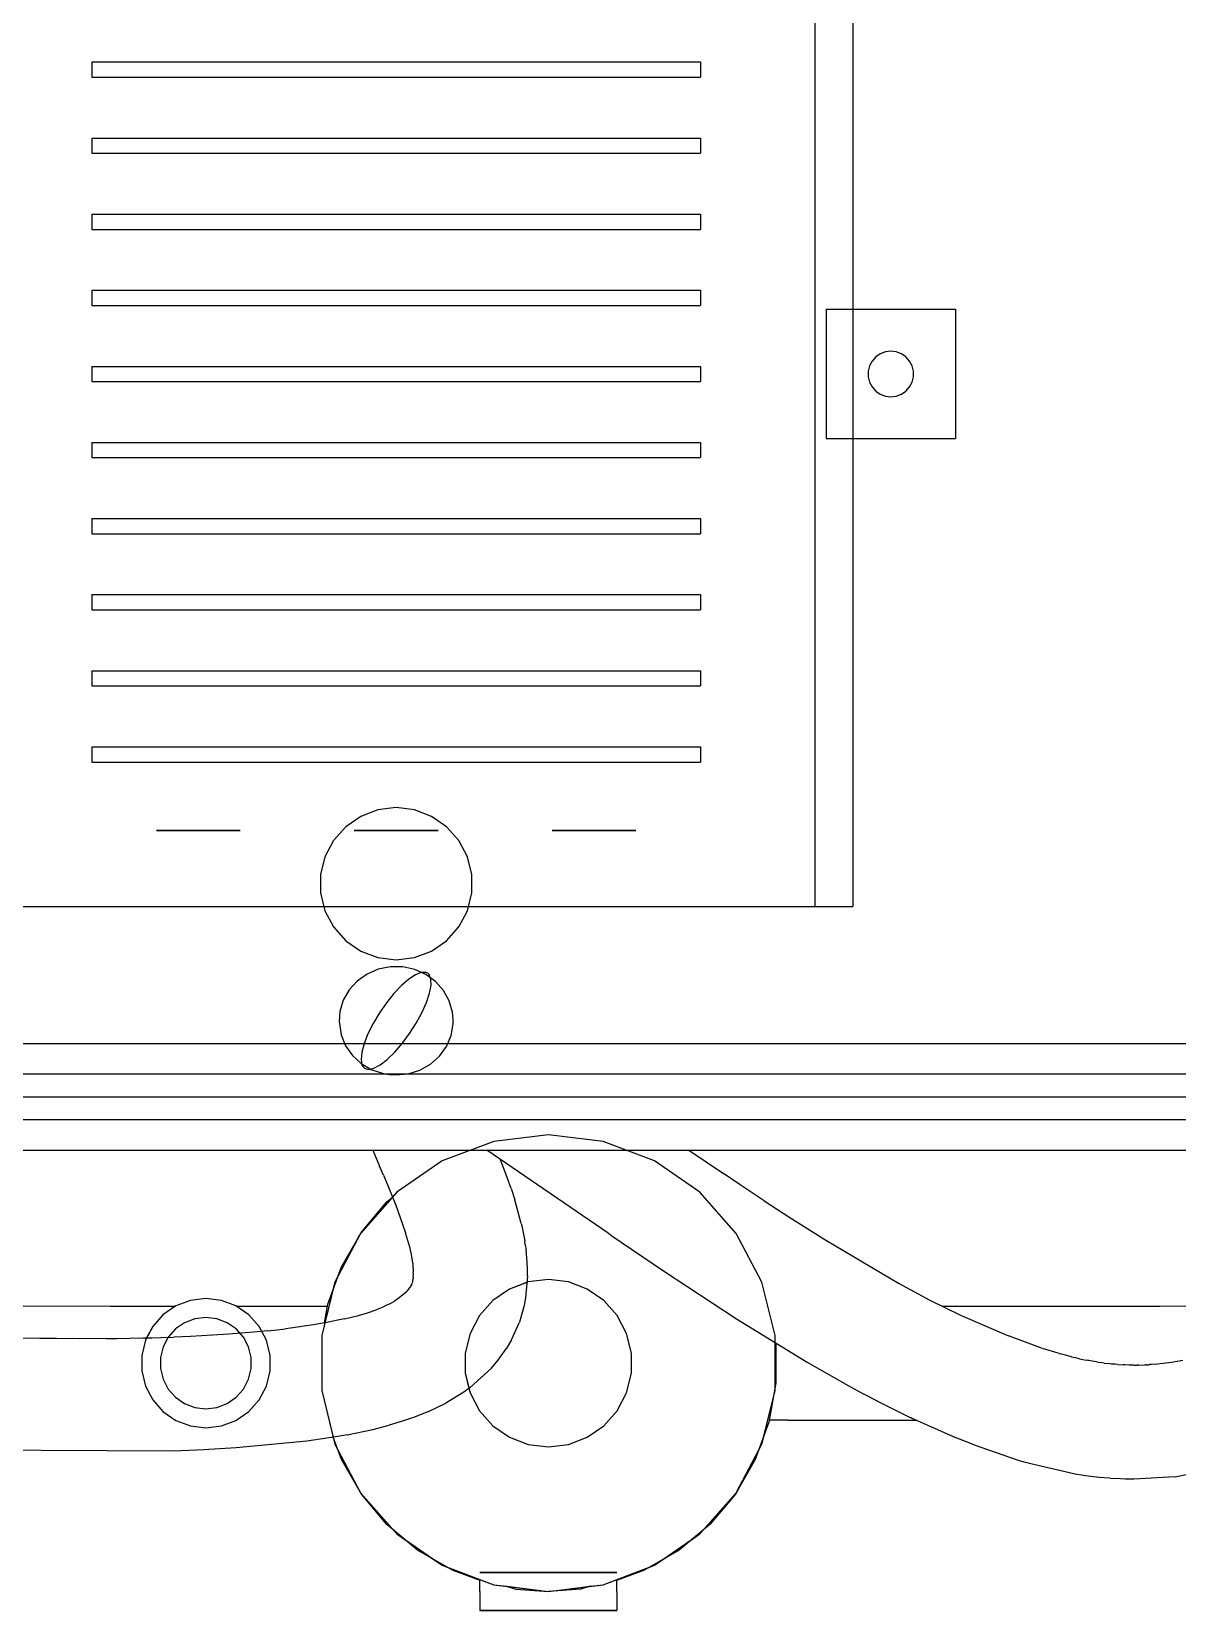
# Model space of a CAD drawing. Header units: millimetres. Extents: x -1175 to 655, y -895 to 720.
# Drawn here: x -222.57 to -206.01, y -450.32 to -427.5 of the extents above; entities that cross this region are included whole.
import ezdxf

# ---------------------------------------------------------------- set-up
doc = ezdxf.new("R2010")
doc.units = ezdxf.units.MM
doc.layers.add('HIDDEN', color=8, linetype='Continuous')
doc.layers.add('VISIBLE', color=7, linetype='Continuous')

msp = doc.modelspace()

# ---------------------------------------------------------------- linework, layer by layer
at = {"layer": 'HIDDEN'}
for points in [[(-211.25, -408.248), (-211.25, -440.148)], [(-211.25, -408.248), (-211.25, -440.148)], [(-210.7, -408.248), (-210.7, -440.148)], [(-210.7, -408.248), (-210.7, -440.148)], [(-221.7, -427.938), (-212.9, -427.938)], [(-221.7, -427.938), (-212.9, -427.938)], [(-221.7, -427.938), (-221.7, -428.158)], [(-221.7, -427.938), (-221.7, -428.158)], [(-212.9, -427.938), (-212.9, -428.158)], [(-212.9, -427.938), (-212.9, -428.158)], [(-221.7, -428.158), (-212.9, -428.158)], [(-221.7, -428.158), (-212.9, -428.158)], [(-221.7, -429.038), (-212.9, -429.038)], [(-221.7, -429.038), (-212.9, -429.038)], [(-221.7, -429.038), (-221.7, -429.258)], [(-221.7, -429.038), (-221.7, -429.258)], [(-212.9, -429.038), (-212.9, -429.258)], [(-212.9, -429.038), (-212.9, -429.258)], [(-221.7, -429.258), (-212.9, -429.258)], [(-221.7, -429.258), (-212.9, -429.258)], [(-221.7, -430.138), (-212.9, -430.138)], [(-221.7, -430.138), (-212.9, -430.138)], [(-221.7, -430.138), (-221.7, -430.358)], [(-221.7, -430.138), (-221.7, -430.358)], [(-212.9, -430.138), (-212.9, -430.358)], [(-212.9, -430.138), (-212.9, -430.358)], [(-221.7, -430.358), (-212.9, -430.358)], [(-221.7, -430.358), (-212.9, -430.358)], [(-221.7, -431.238), (-212.9, -431.238)], [(-221.7, -431.238), (-212.9, -431.238)], [(-221.7, -431.238), (-221.7, -431.458)], [(-221.7, -431.238), (-221.7, -431.458)], [(-212.9, -431.238), (-212.9, -431.458)], [(-212.9, -431.238), (-212.9, -431.458)], [(-221.7, -431.458), (-212.9, -431.458)], [(-221.7, -431.458), (-212.9, -431.458)], [(-211.085, -431.513), (-209.215, -431.513)], [(-211.085, -431.513), (-209.215, -431.513)], [(-211.085, -431.513), (-211.085, -433.383)], [(-211.085, -431.513), (-211.085, -433.383)], [(-209.215, -431.513), (-209.215, -433.383)], [(-209.215, -431.513), (-209.215, -433.383)], [(-210.422, -432.261), (-210.459, -432.331)], [(-210.422, -432.261), (-210.459, -432.331)], [(-210.369, -432.201), (-210.422, -432.261)], [(-210.369, -432.201), (-210.422, -432.261)], [(-210.303, -432.156), (-210.369, -432.201)], [(-210.303, -432.156), (-210.369, -432.201)], [(-210.229, -432.128), (-210.303, -432.156)], [(-210.229, -432.128), (-210.303, -432.156)], [(-210.15, -432.118), (-210.229, -432.128)], [(-210.15, -432.118), (-210.229, -432.128)], [(-210.071, -432.128), (-210.15, -432.118)], [(-210.071, -432.128), (-210.15, -432.118)], [(-209.997, -432.156), (-210.071, -432.128)], [(-209.997, -432.156), (-210.071, -432.128)], [(-209.931, -432.201), (-209.997, -432.156)], [(-209.931, -432.201), (-209.997, -432.156)], [(-209.878, -432.261), (-209.931, -432.201)], [(-209.878, -432.261), (-209.931, -432.201)], [(-209.841, -432.331), (-209.878, -432.261)], [(-209.841, -432.331), (-209.878, -432.261)], [(-221.7, -432.338), (-212.9, -432.338)], [(-221.7, -432.338), (-212.9, -432.338)], [(-221.7, -432.338), (-221.7, -432.558)], [(-221.7, -432.338), (-221.7, -432.558)], [(-212.9, -432.338), (-212.9, -432.558)], [(-212.9, -432.338), (-212.9, -432.558)], [(-210.459, -432.331), (-210.478, -432.409)], [(-210.459, -432.331), (-210.478, -432.409)], [(-210.478, -432.409), (-210.478, -432.488)], [(-210.478, -432.409), (-210.478, -432.488)], [(-210.478, -432.488), (-210.459, -432.565)], [(-210.478, -432.488), (-210.459, -432.565)], [(-209.822, -432.409), (-209.841, -432.331)], [(-209.822, -432.409), (-209.841, -432.331)], [(-209.841, -432.565), (-209.822, -432.488)], [(-209.841, -432.565), (-209.822, -432.488)], [(-209.822, -432.488), (-209.822, -432.409)], [(-209.822, -432.488), (-209.822, -432.409)], [(-221.7, -432.558), (-212.9, -432.558)], [(-221.7, -432.558), (-212.9, -432.558)], [(-210.459, -432.565), (-210.422, -432.636)], [(-210.459, -432.565), (-210.422, -432.636)], [(-210.422, -432.636), (-210.369, -432.695)], [(-210.422, -432.636), (-210.369, -432.695)], [(-210.369, -432.695), (-210.303, -432.741)], [(-210.369, -432.695), (-210.303, -432.741)], [(-210.303, -432.741), (-210.229, -432.769)], [(-210.303, -432.741), (-210.229, -432.769)], [(-210.071, -432.769), (-209.997, -432.741)], [(-210.071, -432.769), (-209.997, -432.741)], [(-209.997, -432.741), (-209.931, -432.695)], [(-209.997, -432.741), (-209.931, -432.695)], [(-209.931, -432.695), (-209.878, -432.636)], [(-209.931, -432.695), (-209.878, -432.636)], [(-209.878, -432.636), (-209.841, -432.565)], [(-209.878, -432.636), (-209.841, -432.565)], [(-210.229, -432.769), (-210.15, -432.778)], [(-210.229, -432.769), (-210.15, -432.778)], [(-210.15, -432.778), (-210.071, -432.769)], [(-210.15, -432.778), (-210.071, -432.769)], [(-221.7, -433.438), (-212.9, -433.438)], [(-221.7, -433.438), (-212.9, -433.438)], [(-221.7, -433.438), (-221.7, -433.658)], [(-221.7, -433.438), (-221.7, -433.658)], [(-212.9, -433.438), (-212.9, -433.658)], [(-212.9, -433.438), (-212.9, -433.658)], [(-211.085, -433.383), (-209.215, -433.383)], [(-211.085, -433.383), (-209.215, -433.383)], [(-221.7, -433.658), (-212.9, -433.658)], [(-221.7, -433.658), (-212.9, -433.658)], [(-221.7, -434.538), (-212.9, -434.538)], [(-221.7, -434.538), (-212.9, -434.538)], [(-221.7, -434.538), (-221.7, -434.758)], [(-221.7, -434.538), (-221.7, -434.758)], [(-212.9, -434.538), (-212.9, -434.758)], [(-212.9, -434.538), (-212.9, -434.758)], [(-221.7, -434.758), (-212.9, -434.758)], [(-221.7, -434.758), (-212.9, -434.758)], [(-221.7, -435.638), (-212.9, -435.638)], [(-221.7, -435.638), (-212.9, -435.638)], [(-221.7, -435.638), (-221.7, -435.858)], [(-221.7, -435.638), (-221.7, -435.858)], [(-212.9, -435.638), (-212.9, -435.858)], [(-212.9, -435.638), (-212.9, -435.858)], [(-221.7, -435.858), (-212.9, -435.858)], [(-221.7, -435.858), (-212.9, -435.858)], [(-221.7, -436.738), (-212.9, -436.738)], [(-221.7, -436.738), (-212.9, -436.738)], [(-221.7, -436.738), (-221.7, -436.958)], [(-221.7, -436.738), (-221.7, -436.958)], [(-212.9, -436.738), (-212.9, -436.958)], [(-212.9, -436.738), (-212.9, -436.958)], [(-221.7, -436.958), (-212.9, -436.958)], [(-221.7, -436.958), (-212.9, -436.958)], [(-221.7, -437.838), (-212.9, -437.838)], [(-221.7, -437.838), (-212.9, -437.838)], [(-221.7, -437.838), (-221.7, -438.058)], [(-221.7, -437.838), (-221.7, -438.058)], [(-212.9, -437.838), (-212.9, -438.058)], [(-212.9, -437.838), (-212.9, -438.058)], [(-221.7, -438.058), (-212.9, -438.058)], [(-221.7, -438.058), (-212.9, -438.058)], [(-217.811, -438.844), (-218.029, -438.995)], [(-217.811, -438.844), (-218.029, -438.995)], [(-217.563, -438.75), (-217.811, -438.844)], [(-217.563, -438.75), (-217.811, -438.844)], [(-217.3, -438.718), (-217.563, -438.75)], [(-217.3, -438.718), (-217.563, -438.75)], [(-217.037, -438.75), (-217.3, -438.718)], [(-217.037, -438.75), (-217.3, -438.718)], [(-216.789, -438.844), (-217.037, -438.75)], [(-216.789, -438.844), (-217.037, -438.75)], [(-216.571, -438.995), (-216.789, -438.844)], [(-216.571, -438.995), (-216.789, -438.844)], [(-220.765, -439.048), (-220.761, -439.048)], [(-220.761, -439.048), (-220.765, -439.048)], [(-220.765, -439.048), (-220.761, -439.048)], [(-220.761, -439.048), (-220.765, -439.048)], [(-220.765, -439.048), (-220.761, -439.048)], [(-220.761, -439.048), (-220.765, -439.048)], [(-220.765, -439.048), (-220.761, -439.048)], [(-220.761, -439.048), (-220.765, -439.048)], [(-220.765, -439.048), (-220.761, -439.048)], [(-220.761, -439.048), (-220.765, -439.048)], [(-220.761, -439.048), (-220.726, -439.048)], [(-220.726, -439.048), (-220.761, -439.048)], [(-220.761, -439.048), (-220.726, -439.048)], [(-220.726, -439.048), (-220.761, -439.048)], [(-220.761, -439.048), (-220.726, -439.048)], [(-220.726, -439.048), (-220.761, -439.048)], [(-220.761, -439.048), (-220.726, -439.048)], [(-220.726, -439.048), (-220.761, -439.048)], [(-220.761, -439.048), (-220.726, -439.048)], [(-220.726, -439.048), (-220.761, -439.048)], [(-220.726, -439.048), (-220.658, -439.048)], [(-220.658, -439.048), (-220.726, -439.048)], [(-220.726, -439.048), (-220.658, -439.048)], [(-220.658, -439.048), (-220.726, -439.048)], [(-220.726, -439.048), (-220.658, -439.048)], [(-220.658, -439.048), (-220.726, -439.048)], [(-220.726, -439.048), (-220.658, -439.048)], [(-220.658, -439.048), (-220.726, -439.048)], [(-220.726, -439.048), (-220.658, -439.048)], [(-220.658, -439.048), (-220.726, -439.048)], [(-220.658, -439.048), (-220.561, -439.048)], [(-220.561, -439.048), (-220.658, -439.048)], [(-220.658, -439.048), (-220.561, -439.048)], [(-220.561, -439.048), (-220.658, -439.048)], [(-220.658, -439.048), (-220.561, -439.048)], [(-220.561, -439.048), (-220.658, -439.048)], [(-220.658, -439.048), (-220.561, -439.048)], [(-220.561, -439.048), (-220.658, -439.048)], [(-220.658, -439.048), (-220.561, -439.048)], [(-220.561, -439.048), (-220.658, -439.048)], [(-220.561, -439.048), (-220.441, -439.048)], [(-220.441, -439.048), (-220.561, -439.048)], [(-220.561, -439.048), (-220.441, -439.048)], [(-220.441, -439.048), (-220.561, -439.048)], [(-220.561, -439.048), (-220.441, -439.048)], [(-220.441, -439.048), (-220.561, -439.048)], [(-220.561, -439.048), (-220.441, -439.048)], [(-220.441, -439.048), (-220.561, -439.048)], [(-220.561, -439.048), (-220.441, -439.048)], [(-220.441, -439.048), (-220.561, -439.048)], [(-220.441, -439.048), (-220.305, -439.048)], [(-220.305, -439.048), (-220.441, -439.048)], [(-220.441, -439.048), (-220.305, -439.048)], [(-220.305, -439.048), (-220.441, -439.048)], [(-220.441, -439.048), (-220.305, -439.048)], [(-220.305, -439.048), (-220.441, -439.048)], [(-220.441, -439.048), (-220.305, -439.048)], [(-220.305, -439.048), (-220.441, -439.048)], [(-220.441, -439.048), (-220.305, -439.048)], [(-220.305, -439.048), (-220.441, -439.048)], [(-220.305, -439.048), (-220.16, -439.048)], [(-220.16, -439.048), (-220.305, -439.048)], [(-220.305, -439.048), (-220.16, -439.048)], [(-220.16, -439.048), (-220.305, -439.048)], [(-220.305, -439.048), (-220.16, -439.048)], [(-220.16, -439.048), (-220.305, -439.048)], [(-220.305, -439.048), (-220.16, -439.048)], [(-220.16, -439.048), (-220.305, -439.048)], [(-220.305, -439.048), (-220.16, -439.048)], [(-220.16, -439.048), (-220.305, -439.048)], [(-220.015, -439.048), (-220.16, -439.048)], [(-220.16, -439.048), (-220.015, -439.048)], [(-220.015, -439.048), (-220.16, -439.048)], [(-220.16, -439.048), (-220.015, -439.048)], [(-220.015, -439.048), (-220.16, -439.048)], [(-220.16, -439.048), (-220.015, -439.048)], [(-220.015, -439.048), (-220.16, -439.048)], [(-220.16, -439.048), (-220.015, -439.048)], [(-220.015, -439.048), (-220.16, -439.048)], [(-220.16, -439.048), (-220.015, -439.048)], [(-219.879, -439.048), (-220.015, -439.048)], [(-220.015, -439.048), (-219.879, -439.048)], [(-219.879, -439.048), (-220.015, -439.048)], [(-220.015, -439.048), (-219.879, -439.048)], [(-219.879, -439.048), (-220.015, -439.048)], [(-220.015, -439.048), (-219.879, -439.048)], [(-219.879, -439.048), (-220.015, -439.048)], [(-220.015, -439.048), (-219.879, -439.048)], [(-219.879, -439.048), (-220.015, -439.048)], [(-220.015, -439.048), (-219.879, -439.048)], [(-219.759, -439.048), (-219.879, -439.048)], [(-219.879, -439.048), (-219.759, -439.048)], [(-219.759, -439.048), (-219.879, -439.048)], [(-219.879, -439.048), (-219.759, -439.048)], [(-219.759, -439.048), (-219.879, -439.048)], [(-219.879, -439.048), (-219.759, -439.048)], [(-219.759, -439.048), (-219.879, -439.048)], [(-219.879, -439.048), (-219.759, -439.048)], [(-219.759, -439.048), (-219.879, -439.048)], [(-219.879, -439.048), (-219.759, -439.048)], [(-219.662, -439.048), (-219.759, -439.048)], [(-219.759, -439.048), (-219.662, -439.048)], [(-219.662, -439.048), (-219.759, -439.048)], [(-219.759, -439.048), (-219.662, -439.048)], [(-219.662, -439.048), (-219.759, -439.048)], [(-219.759, -439.048), (-219.662, -439.048)], [(-219.662, -439.048), (-219.759, -439.048)], [(-219.759, -439.048), (-219.662, -439.048)], [(-219.662, -439.048), (-219.759, -439.048)], [(-219.759, -439.048), (-219.662, -439.048)], [(-219.594, -439.048), (-219.662, -439.048)], [(-219.662, -439.048), (-219.594, -439.048)], [(-219.594, -439.048), (-219.662, -439.048)], [(-219.662, -439.048), (-219.594, -439.048)], [(-219.594, -439.048), (-219.662, -439.048)], [(-219.662, -439.048), (-219.594, -439.048)], [(-219.594, -439.048), (-219.662, -439.048)], [(-219.662, -439.048), (-219.594, -439.048)], [(-219.594, -439.048), (-219.662, -439.048)], [(-219.662, -439.048), (-219.594, -439.048)], [(-219.559, -439.048), (-219.594, -439.048)], [(-219.594, -439.048), (-219.559, -439.048)], [(-219.559, -439.048), (-219.594, -439.048)], [(-219.594, -439.048), (-219.559, -439.048)], [(-219.559, -439.048), (-219.594, -439.048)], [(-219.594, -439.048), (-219.559, -439.048)], [(-219.559, -439.048), (-219.594, -439.048)], [(-219.594, -439.048), (-219.559, -439.048)], [(-219.559, -439.048), (-219.594, -439.048)], [(-219.594, -439.048), (-219.559, -439.048)], [(-219.555, -439.048), (-219.559, -439.048)], [(-219.559, -439.048), (-219.555, -439.048)], [(-219.555, -439.048), (-219.559, -439.048)], [(-219.559, -439.048), (-219.555, -439.048)], [(-219.555, -439.048), (-219.559, -439.048)], [(-219.559, -439.048), (-219.555, -439.048)], [(-219.555, -439.048), (-219.559, -439.048)], [(-219.559, -439.048), (-219.555, -439.048)], [(-219.555, -439.048), (-219.559, -439.048)], [(-219.559, -439.048), (-219.555, -439.048)], [(-218.029, -438.995), (-218.205, -439.194)], [(-218.029, -438.995), (-218.205, -439.194)], [(-217.905, -439.048), (-217.901, -439.048)], [(-217.901, -439.048), (-217.905, -439.048)], [(-217.905, -439.048), (-217.901, -439.048)], [(-217.901, -439.048), (-217.905, -439.048)], [(-217.905, -439.048), (-217.901, -439.048)], [(-217.901, -439.048), (-217.905, -439.048)], [(-217.905, -439.048), (-217.901, -439.048)], [(-217.901, -439.048), (-217.905, -439.048)], [(-217.905, -439.048), (-217.901, -439.048)], [(-217.901, -439.048), (-217.905, -439.048)], [(-217.901, -439.048), (-217.866, -439.048)], [(-217.866, -439.048), (-217.901, -439.048)], [(-217.901, -439.048), (-217.866, -439.048)], [(-217.866, -439.048), (-217.901, -439.048)], [(-217.901, -439.048), (-217.866, -439.048)], [(-217.866, -439.048), (-217.901, -439.048)], [(-217.901, -439.048), (-217.866, -439.048)], [(-217.866, -439.048), (-217.901, -439.048)], [(-217.901, -439.048), (-217.866, -439.048)], [(-217.866, -439.048), (-217.901, -439.048)], [(-217.866, -439.048), (-217.798, -439.048)], [(-217.798, -439.048), (-217.866, -439.048)], [(-217.866, -439.048), (-217.798, -439.048)], [(-217.798, -439.048), (-217.866, -439.048)], [(-217.866, -439.048), (-217.798, -439.048)], [(-217.798, -439.048), (-217.866, -439.048)], [(-217.866, -439.048), (-217.798, -439.048)], [(-217.798, -439.048), (-217.866, -439.048)], [(-217.866, -439.048), (-217.798, -439.048)], [(-217.798, -439.048), (-217.866, -439.048)], [(-217.798, -439.048), (-217.701, -439.048)], [(-217.701, -439.048), (-217.798, -439.048)], [(-217.798, -439.048), (-217.701, -439.048)], [(-217.701, -439.048), (-217.798, -439.048)], [(-217.798, -439.048), (-217.701, -439.048)], [(-217.701, -439.048), (-217.798, -439.048)], [(-217.798, -439.048), (-217.701, -439.048)], [(-217.701, -439.048), (-217.798, -439.048)], [(-217.798, -439.048), (-217.701, -439.048)], [(-217.701, -439.048), (-217.798, -439.048)], [(-217.701, -439.048), (-217.581, -439.048)], [(-217.581, -439.048), (-217.701, -439.048)], [(-217.701, -439.048), (-217.581, -439.048)], [(-217.581, -439.048), (-217.701, -439.048)], [(-217.701, -439.048), (-217.581, -439.048)], [(-217.581, -439.048), (-217.701, -439.048)], [(-217.701, -439.048), (-217.581, -439.048)], [(-217.581, -439.048), (-217.701, -439.048)], [(-217.701, -439.048), (-217.581, -439.048)], [(-217.581, -439.048), (-217.701, -439.048)], [(-217.581, -439.048), (-217.445, -439.048)], [(-217.445, -439.048), (-217.581, -439.048)], [(-217.581, -439.048), (-217.445, -439.048)], [(-217.445, -439.048), (-217.581, -439.048)], [(-217.581, -439.048), (-217.445, -439.048)], [(-217.445, -439.048), (-217.581, -439.048)], [(-217.581, -439.048), (-217.445, -439.048)], [(-217.445, -439.048), (-217.581, -439.048)], [(-217.581, -439.048), (-217.445, -439.048)], [(-217.445, -439.048), (-217.581, -439.048)], [(-217.445, -439.048), (-217.3, -439.048)], [(-217.3, -439.048), (-217.445, -439.048)], [(-217.445, -439.048), (-217.3, -439.048)], [(-217.3, -439.048), (-217.445, -439.048)], [(-217.445, -439.048), (-217.3, -439.048)], [(-217.3, -439.048), (-217.445, -439.048)], [(-217.445, -439.048), (-217.3, -439.048)], [(-217.3, -439.048), (-217.445, -439.048)], [(-217.445, -439.048), (-217.3, -439.048)], [(-217.3, -439.048), (-217.445, -439.048)], [(-217.155, -439.048), (-217.3, -439.048)], [(-217.3, -439.048), (-217.155, -439.048)], [(-217.155, -439.048), (-217.3, -439.048)], [(-217.3, -439.048), (-217.155, -439.048)], [(-217.155, -439.048), (-217.3, -439.048)], [(-217.3, -439.048), (-217.155, -439.048)], [(-217.155, -439.048), (-217.3, -439.048)], [(-217.3, -439.048), (-217.155, -439.048)], [(-217.155, -439.048), (-217.3, -439.048)], [(-217.3, -439.048), (-217.155, -439.048)], [(-217.019, -439.048), (-217.155, -439.048)], [(-217.155, -439.048), (-217.019, -439.048)], [(-217.019, -439.048), (-217.155, -439.048)], [(-217.155, -439.048), (-217.019, -439.048)], [(-217.019, -439.048), (-217.155, -439.048)], [(-217.155, -439.048), (-217.019, -439.048)], [(-217.019, -439.048), (-217.155, -439.048)], [(-217.155, -439.048), (-217.019, -439.048)], [(-217.019, -439.048), (-217.155, -439.048)], [(-217.155, -439.048), (-217.019, -439.048)], [(-216.899, -439.048), (-217.019, -439.048)], [(-217.019, -439.048), (-216.899, -439.048)], [(-216.899, -439.048), (-217.019, -439.048)], [(-217.019, -439.048), (-216.899, -439.048)], [(-216.899, -439.048), (-217.019, -439.048)], [(-217.019, -439.048), (-216.899, -439.048)], [(-216.899, -439.048), (-217.019, -439.048)], [(-217.019, -439.048), (-216.899, -439.048)], [(-216.899, -439.048), (-217.019, -439.048)], [(-217.019, -439.048), (-216.899, -439.048)], [(-216.802, -439.048), (-216.899, -439.048)], [(-216.899, -439.048), (-216.802, -439.048)], [(-216.802, -439.048), (-216.899, -439.048)], [(-216.899, -439.048), (-216.802, -439.048)], [(-216.802, -439.048), (-216.899, -439.048)], [(-216.899, -439.048), (-216.802, -439.048)], [(-216.802, -439.048), (-216.899, -439.048)], [(-216.899, -439.048), (-216.802, -439.048)], [(-216.802, -439.048), (-216.899, -439.048)], [(-216.899, -439.048), (-216.802, -439.048)], [(-216.734, -439.048), (-216.802, -439.048)], [(-216.802, -439.048), (-216.734, -439.048)], [(-216.734, -439.048), (-216.802, -439.048)], [(-216.802, -439.048), (-216.734, -439.048)], [(-216.734, -439.048), (-216.802, -439.048)], [(-216.802, -439.048), (-216.734, -439.048)], [(-216.734, -439.048), (-216.802, -439.048)], [(-216.802, -439.048), (-216.734, -439.048)], [(-216.734, -439.048), (-216.802, -439.048)], [(-216.802, -439.048), (-216.734, -439.048)], [(-216.699, -439.048), (-216.734, -439.048)], [(-216.734, -439.048), (-216.699, -439.048)], [(-216.699, -439.048), (-216.734, -439.048)], [(-216.734, -439.048), (-216.699, -439.048)], [(-216.699, -439.048), (-216.734, -439.048)], [(-216.734, -439.048), (-216.699, -439.048)], [(-216.699, -439.048), (-216.734, -439.048)], [(-216.734, -439.048), (-216.699, -439.048)], [(-216.699, -439.048), (-216.734, -439.048)], [(-216.734, -439.048), (-216.699, -439.048)], [(-216.695, -439.048), (-216.699, -439.048)], [(-216.699, -439.048), (-216.695, -439.048)], [(-216.695, -439.048), (-216.699, -439.048)], [(-216.699, -439.048), (-216.695, -439.048)], [(-216.695, -439.048), (-216.699, -439.048)], [(-216.699, -439.048), (-216.695, -439.048)], [(-216.695, -439.048), (-216.699, -439.048)], [(-216.699, -439.048), (-216.695, -439.048)], [(-216.695, -439.048), (-216.699, -439.048)], [(-216.699, -439.048), (-216.695, -439.048)], [(-216.395, -439.194), (-216.571, -438.995)], [(-216.395, -439.194), (-216.571, -438.995)], [(-215.045, -439.048), (-215.041, -439.048)], [(-215.041, -439.048), (-215.045, -439.048)], [(-215.045, -439.048), (-215.041, -439.048)], [(-215.041, -439.048), (-215.045, -439.048)], [(-215.045, -439.048), (-215.041, -439.048)], [(-215.041, -439.048), (-215.045, -439.048)], [(-215.045, -439.048), (-215.041, -439.048)], [(-215.041, -439.048), (-215.045, -439.048)], [(-215.045, -439.048), (-215.041, -439.048)], [(-215.041, -439.048), (-215.045, -439.048)], [(-215.041, -439.048), (-215.006, -439.048)], [(-215.006, -439.048), (-215.041, -439.048)], [(-215.041, -439.048), (-215.006, -439.048)], [(-215.006, -439.048), (-215.041, -439.048)], [(-215.041, -439.048), (-215.006, -439.048)], [(-215.006, -439.048), (-215.041, -439.048)], [(-215.041, -439.048), (-215.006, -439.048)], [(-215.006, -439.048), (-215.041, -439.048)], [(-215.041, -439.048), (-215.006, -439.048)], [(-215.006, -439.048), (-215.041, -439.048)], [(-215.006, -439.048), (-214.938, -439.048)], [(-214.938, -439.048), (-215.006, -439.048)], [(-215.006, -439.048), (-214.938, -439.048)], [(-214.938, -439.048), (-215.006, -439.048)], [(-215.006, -439.048), (-214.938, -439.048)], [(-214.938, -439.048), (-215.006, -439.048)], [(-215.006, -439.048), (-214.938, -439.048)], [(-214.938, -439.048), (-215.006, -439.048)], [(-215.006, -439.048), (-214.938, -439.048)], [(-214.938, -439.048), (-215.006, -439.048)], [(-214.938, -439.048), (-214.841, -439.048)], [(-214.841, -439.048), (-214.938, -439.048)], [(-214.938, -439.048), (-214.841, -439.048)], [(-214.841, -439.048), (-214.938, -439.048)], [(-214.938, -439.048), (-214.841, -439.048)], [(-214.841, -439.048), (-214.938, -439.048)], [(-214.938, -439.048), (-214.841, -439.048)], [(-214.841, -439.048), (-214.938, -439.048)], [(-214.938, -439.048), (-214.841, -439.048)], [(-214.841, -439.048), (-214.938, -439.048)], [(-214.841, -439.048), (-214.721, -439.048)], [(-214.721, -439.048), (-214.841, -439.048)], [(-214.841, -439.048), (-214.721, -439.048)], [(-214.721, -439.048), (-214.841, -439.048)], [(-214.841, -439.048), (-214.721, -439.048)], [(-214.721, -439.048), (-214.841, -439.048)], [(-214.841, -439.048), (-214.721, -439.048)], [(-214.721, -439.048), (-214.841, -439.048)], [(-214.841, -439.048), (-214.721, -439.048)], [(-214.721, -439.048), (-214.841, -439.048)], [(-214.721, -439.048), (-214.585, -439.048)], [(-214.585, -439.048), (-214.721, -439.048)], [(-214.721, -439.048), (-214.585, -439.048)], [(-214.585, -439.048), (-214.721, -439.048)], [(-214.721, -439.048), (-214.585, -439.048)], [(-214.585, -439.048), (-214.721, -439.048)], [(-214.721, -439.048), (-214.585, -439.048)], [(-214.585, -439.048), (-214.721, -439.048)], [(-214.721, -439.048), (-214.585, -439.048)], [(-214.585, -439.048), (-214.721, -439.048)], [(-214.585, -439.048), (-214.44, -439.048)], [(-214.44, -439.048), (-214.585, -439.048)], [(-214.585, -439.048), (-214.44, -439.048)], [(-214.44, -439.048), (-214.585, -439.048)], [(-214.585, -439.048), (-214.44, -439.048)], [(-214.44, -439.048), (-214.585, -439.048)], [(-214.585, -439.048), (-214.44, -439.048)], [(-214.44, -439.048), (-214.585, -439.048)], [(-214.585, -439.048), (-214.44, -439.048)], [(-214.44, -439.048), (-214.585, -439.048)], [(-214.295, -439.048), (-214.44, -439.048)], [(-214.44, -439.048), (-214.295, -439.048)], [(-214.295, -439.048), (-214.44, -439.048)], [(-214.44, -439.048), (-214.295, -439.048)], [(-214.295, -439.048), (-214.44, -439.048)], [(-214.44, -439.048), (-214.295, -439.048)], [(-214.295, -439.048), (-214.44, -439.048)], [(-214.44, -439.048), (-214.295, -439.048)], [(-214.295, -439.048), (-214.44, -439.048)], [(-214.44, -439.048), (-214.295, -439.048)], [(-214.159, -439.048), (-214.295, -439.048)], [(-214.295, -439.048), (-214.159, -439.048)], [(-214.159, -439.048), (-214.295, -439.048)], [(-214.295, -439.048), (-214.159, -439.048)], [(-214.159, -439.048), (-214.295, -439.048)], [(-214.295, -439.048), (-214.159, -439.048)], [(-214.159, -439.048), (-214.295, -439.048)], [(-214.295, -439.048), (-214.159, -439.048)], [(-214.159, -439.048), (-214.295, -439.048)], [(-214.295, -439.048), (-214.159, -439.048)], [(-214.039, -439.048), (-214.159, -439.048)], [(-214.159, -439.048), (-214.039, -439.048)], [(-214.039, -439.048), (-214.159, -439.048)], [(-214.159, -439.048), (-214.039, -439.048)], [(-214.039, -439.048), (-214.159, -439.048)], [(-214.159, -439.048), (-214.039, -439.048)], [(-214.039, -439.048), (-214.159, -439.048)], [(-214.159, -439.048), (-214.039, -439.048)], [(-214.039, -439.048), (-214.159, -439.048)], [(-214.159, -439.048), (-214.039, -439.048)], [(-213.942, -439.048), (-214.039, -439.048)], [(-214.039, -439.048), (-213.942, -439.048)], [(-213.942, -439.048), (-214.039, -439.048)], [(-214.039, -439.048), (-213.942, -439.048)], [(-213.942, -439.048), (-214.039, -439.048)], [(-214.039, -439.048), (-213.942, -439.048)], [(-213.942, -439.048), (-214.039, -439.048)], [(-214.039, -439.048), (-213.942, -439.048)], [(-213.942, -439.048), (-214.039, -439.048)], [(-214.039, -439.048), (-213.942, -439.048)], [(-213.874, -439.048), (-213.942, -439.048)], [(-213.942, -439.048), (-213.874, -439.048)], [(-213.874, -439.048), (-213.942, -439.048)], [(-213.942, -439.048), (-213.874, -439.048)], [(-213.874, -439.048), (-213.942, -439.048)], [(-213.942, -439.048), (-213.874, -439.048)], [(-213.874, -439.048), (-213.942, -439.048)], [(-213.942, -439.048), (-213.874, -439.048)], [(-213.874, -439.048), (-213.942, -439.048)], [(-213.942, -439.048), (-213.874, -439.048)], [(-213.839, -439.048), (-213.874, -439.048)], [(-213.874, -439.048), (-213.839, -439.048)], [(-213.839, -439.048), (-213.874, -439.048)], [(-213.874, -439.048), (-213.839, -439.048)], [(-213.839, -439.048), (-213.874, -439.048)], [(-213.874, -439.048), (-213.839, -439.048)], [(-213.839, -439.048), (-213.874, -439.048)], [(-213.874, -439.048), (-213.839, -439.048)], [(-213.839, -439.048), (-213.874, -439.048)], [(-213.874, -439.048), (-213.839, -439.048)], [(-213.835, -439.048), (-213.839, -439.048)], [(-213.839, -439.048), (-213.835, -439.048)], [(-213.835, -439.048), (-213.839, -439.048)], [(-213.839, -439.048), (-213.835, -439.048)], [(-213.835, -439.048), (-213.839, -439.048)], [(-213.839, -439.048), (-213.835, -439.048)], [(-213.835, -439.048), (-213.839, -439.048)], [(-213.839, -439.048), (-213.835, -439.048)], [(-213.835, -439.048), (-213.839, -439.048)], [(-213.839, -439.048), (-213.835, -439.048)], [(-218.205, -439.194), (-218.329, -439.428)], [(-218.205, -439.194), (-218.329, -439.428)], [(-216.271, -439.428), (-216.395, -439.194)], [(-216.271, -439.428), (-216.395, -439.194)], [(-218.329, -439.428), (-218.392, -439.686)], [(-218.329, -439.428), (-218.392, -439.686)], [(-216.208, -439.686), (-216.271, -439.428)], [(-216.208, -439.686), (-216.271, -439.428)], [(-218.392, -439.686), (-218.392, -439.951)], [(-218.392, -439.686), (-218.392, -439.951)], [(-216.208, -439.951), (-216.208, -439.686)], [(-216.208, -439.951), (-216.208, -439.686)], [(-218.392, -439.951), (-218.329, -440.208)], [(-218.392, -439.951), (-218.329, -440.208)], [(-216.271, -440.208), (-216.208, -439.951)], [(-216.271, -440.208), (-216.208, -439.951)], [(-223.9, -440.148), (-210.7, -440.148)], [(-223.9, -440.148), (-210.7, -440.148)], [(-223.35, -440.148), (-211.25, -440.148)], [(-223.35, -440.148), (-211.25, -440.148)], [(-218.329, -440.208), (-218.205, -440.443)], [(-218.329, -440.208), (-218.205, -440.443)], [(-216.395, -440.443), (-216.271, -440.208)], [(-216.395, -440.443), (-216.271, -440.208)], [(-218.205, -440.443), (-218.029, -440.642)], [(-218.205, -440.443), (-218.029, -440.642)], [(-216.571, -440.642), (-216.395, -440.443)], [(-216.571, -440.642), (-216.395, -440.443)], [(-218.029, -440.642), (-217.811, -440.792)], [(-218.029, -440.642), (-217.811, -440.792)], [(-216.789, -440.792), (-216.571, -440.642)], [(-216.789, -440.792), (-216.571, -440.642)], [(-217.811, -440.792), (-217.563, -440.886)], [(-217.811, -440.792), (-217.563, -440.886)], [(-217.563, -440.886), (-217.3, -440.918)], [(-217.563, -440.886), (-217.3, -440.918)], [(-217.3, -440.918), (-217.037, -440.886)], [(-217.3, -440.918), (-217.037, -440.886)], [(-217.037, -440.886), (-216.789, -440.792)], [(-217.037, -440.886), (-216.789, -440.792)], [(-217.72, -441.124), (-217.863, -441.226)], [(-217.558, -441.054), (-217.72, -441.124)], [(-217.383, -441.019), (-217.558, -441.054)], [(-217.205, -441.02), (-217.383, -441.019)], [(-217.118, -441.197), (-217.223, -441.288)], [(-217.032, -441.057), (-217.205, -441.02)], [(-217.02, -441.133), (-217.118, -441.197)], [(-216.87, -441.129), (-217.032, -441.057)], [(-216.936, -441.1), (-217.02, -441.133)], [(-216.869, -441.1), (-216.936, -441.1)], [(-216.729, -441.232), (-216.87, -441.129)], [(-216.844, -441.111), (-216.869, -441.1)], [(-216.822, -441.132), (-216.844, -441.111)], [(-216.797, -441.196), (-216.822, -441.132)], [(-216.795, -441.287), (-216.797, -441.196)], [(-217.979, -441.354), (-218.064, -441.503)], [(-217.863, -441.226), (-217.979, -441.354)], [(-217.333, -441.404), (-217.441, -441.538)], [(-217.223, -441.288), (-217.333, -441.404)], [(-216.862, -441.536), (-216.817, -441.402)], [(-216.817, -441.402), (-216.795, -441.287)], [(-216.615, -441.361), (-216.729, -441.232)], [(-216.532, -441.511), (-216.615, -441.361)], [(-218.064, -441.503), (-218.113, -441.666)], [(-217.441, -441.538), (-217.542, -441.685)], [(-216.927, -441.682), (-216.862, -441.536)], [(-216.485, -441.675), (-216.532, -441.511)], [(-218.113, -441.666), (-218.125, -441.815)], [(-218.125, -441.815), (-218.121, -441.835)], [(-218.121, -441.835), (-218.097, -442.003)], [(-217.632, -441.837), (-217.707, -441.987)], [(-217.542, -441.685), (-217.632, -441.837)], [(-217.106, -441.984), (-217.01, -441.834)], [(-217.01, -441.834), (-216.927, -441.682)], [(-216.506, -442.011), (-216.476, -441.844)], [(-216.475, -441.781), (-216.485, -441.675)], [(-216.476, -441.844), (-216.475, -441.781)], [(-218.097, -442.003), (-218.032, -442.161)], [(-217.707, -441.987), (-217.763, -442.128)], [(-217.211, -442.126), (-217.106, -441.984)], [(-216.573, -442.169), (-216.506, -442.011)], [(-317.4, -442.128), (-97.4, -442.128)], [(-317.4, -442.128), (-97.4, -442.128)], [(-317.4, -442.128), (-97.4, -442.128)], [(-218.032, -442.161), (-217.933, -442.302)], [(-217.933, -442.302), (-217.804, -442.419)], [(-217.796, -442.254), (-217.807, -442.358)], [(-217.763, -442.128), (-217.796, -442.254)], [(-217.429, -442.357), (-217.321, -442.252)], [(-217.321, -442.252), (-217.211, -442.126)], [(-216.805, -442.425), (-216.674, -442.309)], [(-216.674, -442.309), (-216.573, -442.169)], [(-317.4, -442.568), (-97.4, -442.568)], [(-317.4, -442.568), (-97.4, -442.568)], [(-217.807, -442.358), (-217.794, -442.436)], [(-217.804, -442.419), (-217.652, -442.508)], [(-217.794, -442.436), (-217.778, -442.465)], [(-217.778, -442.465), (-217.757, -442.486)], [(-217.757, -442.486), (-217.756, -442.486)], [(-217.756, -442.486), (-217.699, -442.501)], [(-217.699, -442.501), (-217.623, -442.484)], [(-217.652, -442.508), (-217.485, -442.563)], [(-217.623, -442.484), (-217.532, -442.435)], [(-217.532, -442.435), (-217.429, -442.357)], [(-217.485, -442.563), (-217.394, -442.577)], [(-217.302, -442.582), (-217.126, -442.565)], [(-217.126, -442.565), (-216.958, -442.511)], [(-216.958, -442.511), (-216.805, -442.425)], [(-217.394, -442.577), (-217.302, -442.582)], [(-317.4, -442.898), (-97.4, -442.898)], [(-317.4, -442.898), (-97.4, -442.898)], [(-317.4, -442.898), (-97.4, -442.898)], [(-317.4, -442.898), (-97.4, -442.898)], [(-317.4, -442.898), (-97.4, -442.898)], [(-317.4, -442.898), (-97.4, -442.898)], [(-317.4, -443.228), (-97.4, -443.228)], [(-317.4, -443.228), (-97.4, -443.228)], [(-215.1, -443.448), (-215.89, -443.544)], [(-215.1, -443.448), (-215.89, -443.544)], [(-214.31, -443.544), (-215.1, -443.448)], [(-214.31, -443.544), (-215.1, -443.448)], [(-317.4, -443.668), (-97.4, -443.668)], [(-317.4, -443.668), (-97.4, -443.668)], [(-317.4, -443.668), (-97.4, -443.668)], [(-215.89, -443.544), (-216.634, -443.826)], [(-215.89, -443.544), (-216.634, -443.826)], [(-213.566, -443.826), (-214.31, -443.544)], [(-213.566, -443.826), (-214.31, -443.544)], [(-216.634, -443.826), (-217.288, -444.278)], [(-216.634, -443.826), (-217.288, -444.278)], [(-212.912, -444.278), (-213.566, -443.826)], [(-212.912, -444.278), (-213.566, -443.826)], [(-217.288, -444.278), (-217.816, -444.874)], [(-217.288, -444.278), (-217.81, -444.867)], [(-212.384, -444.874), (-212.912, -444.278)], [(-212.384, -444.874), (-212.912, -444.278)], [(-217.816, -444.874), (-218.186, -445.578)], [(-217.837, -444.915), (-218.143, -445.497)], [(-212.014, -445.578), (-212.384, -444.874)], [(-212.014, -445.578), (-212.384, -444.874)], [(-215.1, -445.538), (-215.39, -445.574)], [(-214.81, -445.574), (-215.1, -445.538)], [(-218.186, -445.578), (-218.376, -446.351)], [(-218.213, -445.689), (-218.376, -446.351)], [(-215.662, -445.677), (-215.902, -445.843)], [(-215.662, -445.677), (-215.902, -445.843)], [(-215.39, -445.574), (-215.662, -445.677)], [(-215.41, -445.581), (-215.662, -445.677)], [(-214.538, -445.677), (-214.81, -445.574)], [(-214.298, -445.843), (-214.538, -445.677)], [(-211.824, -446.351), (-212.014, -445.578)], [(-211.824, -446.351), (-212.014, -445.578)], [(-220.485, -445.92), (-220.67, -446.049)], [(-220.274, -445.841), (-220.485, -445.92)], [(-220.05, -445.813), (-220.274, -445.841)], [(-219.826, -445.841), (-220.05, -445.813)], [(-219.615, -445.92), (-219.826, -445.841)], [(-219.43, -446.049), (-219.615, -445.92)], [(-215.902, -445.843), (-216.096, -446.061)], [(-215.902, -445.843), (-216.096, -446.061)], [(-214.104, -446.061), (-214.298, -445.843)], [(-220.819, -446.217), (-220.924, -446.417)], [(-220.67, -446.049), (-220.819, -446.217)], [(-220.357, -446.164), (-220.488, -446.254)], [(-220.357, -446.164), (-220.488, -446.254)], [(-220.208, -446.108), (-220.357, -446.164)], [(-220.208, -446.108), (-220.357, -446.164)], [(-220.05, -446.088), (-220.208, -446.108)], [(-220.05, -446.088), (-220.208, -446.108)], [(-219.892, -446.108), (-220.05, -446.088)], [(-219.892, -446.108), (-220.05, -446.088)], [(-219.743, -446.164), (-219.892, -446.108)], [(-219.743, -446.164), (-219.892, -446.108)], [(-219.612, -446.254), (-219.743, -446.164)], [(-219.612, -446.254), (-219.743, -446.164)], [(-219.281, -446.217), (-219.43, -446.049)], [(-219.176, -446.417), (-219.281, -446.217)], [(-216.096, -446.061), (-216.231, -446.319)], [(-216.096, -446.061), (-216.231, -446.319)], [(-213.969, -446.319), (-214.104, -446.061)], [(-220.924, -446.417), (-220.978, -446.636)], [(-220.924, -446.417), (-220.978, -446.636)], [(-220.906, -446.383), (-220.924, -446.417)], [(-220.593, -446.373), (-220.667, -446.514)], [(-220.593, -446.373), (-220.667, -446.514)], [(-220.488, -446.254), (-220.593, -446.373)], [(-220.488, -446.254), (-220.593, -446.373)], [(-219.507, -446.373), (-219.612, -446.254)], [(-219.507, -446.373), (-219.612, -446.254)], [(-219.433, -446.514), (-219.507, -446.373)], [(-219.433, -446.514), (-219.507, -446.373)], [(-219.176, -446.417), (-219.242, -446.29)], [(-219.122, -446.636), (-219.176, -446.417)], [(-219.122, -446.636), (-219.176, -446.417)], [(-218.376, -446.351), (-218.376, -447.146)], [(-218.376, -446.351), (-218.376, -447.146)], [(-216.231, -446.319), (-216.301, -446.603)], [(-216.231, -446.319), (-216.301, -446.603)], [(-213.899, -446.603), (-213.969, -446.319)], [(-211.824, -447.146), (-211.824, -446.351)], [(-211.824, -447.101), (-211.824, -446.351)], [(-220.978, -446.636), (-220.978, -446.861)], [(-220.978, -446.636), (-220.978, -446.861)], [(-220.667, -446.514), (-220.705, -446.669)], [(-220.667, -446.514), (-220.705, -446.669)], [(-220.705, -446.669), (-220.705, -446.828)], [(-220.705, -446.669), (-220.705, -446.828)], [(-219.395, -446.669), (-219.433, -446.514)], [(-219.395, -446.669), (-219.433, -446.514)], [(-219.395, -446.828), (-219.395, -446.669)], [(-219.395, -446.828), (-219.395, -446.669)], [(-219.122, -446.861), (-219.122, -446.636)], [(-219.122, -446.861), (-219.122, -446.636)], [(-216.301, -446.603), (-216.301, -446.894)], [(-216.301, -446.603), (-216.301, -446.894)], [(-213.899, -446.894), (-213.899, -446.603)], [(-220.978, -446.861), (-220.924, -447.08)], [(-220.978, -446.861), (-220.924, -447.08)], [(-220.705, -446.828), (-220.667, -446.982)], [(-220.705, -446.828), (-220.667, -446.982)], [(-219.433, -446.982), (-219.395, -446.828)], [(-219.433, -446.982), (-219.395, -446.828)], [(-219.176, -447.08), (-219.122, -446.861)], [(-219.176, -447.08), (-219.122, -446.861)], [(-216.301, -446.894), (-216.231, -447.177)], [(-216.301, -446.894), (-216.247, -447.113)], [(-213.969, -447.177), (-213.899, -446.894)], [(-220.924, -447.08), (-220.819, -447.28)], [(-220.924, -447.08), (-220.819, -447.28)], [(-220.667, -446.982), (-220.593, -447.123)], [(-220.667, -446.982), (-220.593, -447.123)], [(-220.593, -447.123), (-220.488, -447.242)], [(-220.593, -447.123), (-220.488, -447.242)], [(-219.612, -447.242), (-219.507, -447.123)], [(-219.612, -447.242), (-219.507, -447.123)], [(-219.507, -447.123), (-219.433, -446.982)], [(-219.507, -447.123), (-219.433, -446.982)], [(-219.281, -447.28), (-219.176, -447.08)], [(-219.281, -447.28), (-219.176, -447.08)], [(-220.819, -447.28), (-220.67, -447.448)], [(-220.819, -447.28), (-220.67, -447.448)], [(-220.488, -447.242), (-220.357, -447.333)], [(-220.488, -447.242), (-220.357, -447.333)], [(-220.357, -447.333), (-220.208, -447.389)], [(-220.357, -447.333), (-220.208, -447.389)], [(-219.892, -447.389), (-219.743, -447.333)], [(-219.892, -447.389), (-219.743, -447.333)], [(-219.743, -447.333), (-219.612, -447.242)], [(-219.743, -447.333), (-219.612, -447.242)], [(-219.43, -447.448), (-219.281, -447.28)], [(-219.43, -447.448), (-219.281, -447.28)], [(-218.376, -447.146), (-218.186, -447.919)], [(-218.376, -447.146), (-218.21, -447.819)], [(-216.231, -447.177), (-216.096, -447.436)], [(-214.104, -447.436), (-213.969, -447.177)], [(-212.014, -447.919), (-211.824, -447.146)], [(-211.987, -447.808), (-211.852, -447.259)], [(-220.67, -447.448), (-220.485, -447.576)], [(-220.67, -447.448), (-220.485, -447.576)], [(-220.485, -447.576), (-220.274, -447.656)], [(-220.485, -447.576), (-220.274, -447.656)], [(-220.208, -447.389), (-220.05, -447.408)], [(-220.208, -447.389), (-220.05, -447.408)], [(-220.05, -447.408), (-219.892, -447.389)], [(-220.05, -447.408), (-219.892, -447.389)], [(-219.826, -447.656), (-219.615, -447.576)], [(-219.826, -447.656), (-219.615, -447.576)], [(-219.615, -447.576), (-219.43, -447.448)], [(-219.615, -447.576), (-219.43, -447.448)], [(-216.096, -447.436), (-215.902, -447.654)], [(-214.298, -447.654), (-214.104, -447.436)], [(-220.274, -447.656), (-220.05, -447.683)], [(-220.274, -447.656), (-220.05, -447.683)], [(-220.05, -447.683), (-219.826, -447.656)], [(-220.05, -447.683), (-219.826, -447.656)], [(-215.902, -447.654), (-215.662, -447.82)], [(-215.662, -447.82), (-215.39, -447.923)], [(-214.81, -447.923), (-214.538, -447.82)], [(-214.538, -447.82), (-214.298, -447.654)], [(-218.186, -447.919), (-217.816, -448.623)], [(-218.143, -448), (-217.837, -448.582)], [(-215.39, -447.923), (-215.1, -447.958)], [(-215.1, -447.958), (-214.81, -447.923)], [(-212.384, -448.623), (-212.014, -447.919)], [(-212.363, -448.582), (-212.057, -448)], [(-217.816, -448.623), (-217.288, -449.218)], [(-217.81, -448.63), (-217.34, -449.161)], [(-212.912, -449.218), (-212.384, -448.623)], [(-212.86, -449.161), (-212.39, -448.63)], [(-217.288, -449.218), (-216.634, -449.67)], [(-217.189, -449.287), (-216.735, -449.601)], [(-213.566, -449.67), (-212.912, -449.218)], [(-213.465, -449.601), (-213.011, -449.287)], [(-216.634, -449.67), (-215.89, -449.953)], [(-216.576, -449.692), (-216.296, -449.798)], [(-216.09, -449.773), (-216.083, -449.773)], [(-216.083, -449.773), (-216.09, -449.773)], [(-216.083, -449.773), (-216.026, -449.773)], [(-216.026, -449.773), (-216.083, -449.773)], [(-216.026, -449.773), (-215.915, -449.773)], [(-215.915, -449.773), (-216.026, -449.773)], [(-215.915, -449.773), (-215.756, -449.773)], [(-215.756, -449.773), (-215.915, -449.773)], [(-215.756, -449.773), (-215.56, -449.773)], [(-215.56, -449.773), (-215.756, -449.773)], [(-215.56, -449.773), (-215.337, -449.773)], [(-215.337, -449.773), (-215.56, -449.773)], [(-215.337, -449.773), (-215.1, -449.773)], [(-215.1, -449.773), (-215.337, -449.773)], [(-214.863, -449.773), (-215.1, -449.773)], [(-215.1, -449.773), (-214.863, -449.773)], [(-214.64, -449.773), (-214.863, -449.773)], [(-214.863, -449.773), (-214.64, -449.773)], [(-214.444, -449.773), (-214.64, -449.773)], [(-214.64, -449.773), (-214.444, -449.773)], [(-214.285, -449.773), (-214.444, -449.773)], [(-214.444, -449.773), (-214.285, -449.773)], [(-214.31, -449.953), (-213.566, -449.67)], [(-214.174, -449.773), (-214.285, -449.773)], [(-214.285, -449.773), (-214.174, -449.773)], [(-214.117, -449.773), (-214.174, -449.773)], [(-214.174, -449.773), (-214.117, -449.773)], [(-214.11, -449.773), (-214.117, -449.773)], [(-214.117, -449.773), (-214.11, -449.773)], [(-213.904, -449.798), (-213.624, -449.692)], [(-215.89, -449.953), (-215.1, -450.048)], [(-215.702, -449.975), (-215.1, -450.048)], [(-215.1, -450.048), (-214.31, -449.953)], [(-215.1, -450.048), (-214.498, -449.975)], [(-216.09, -450.323), (-216.083, -450.323)], [(-216.083, -450.323), (-216.026, -450.323)], [(-216.026, -450.323), (-215.915, -450.323)], [(-215.915, -450.323), (-215.756, -450.323)], [(-215.756, -450.323), (-215.56, -450.323)], [(-215.56, -450.323), (-215.337, -450.323)], [(-215.337, -450.323), (-215.1, -450.323)], [(-215.1, -450.323), (-214.863, -450.323)], [(-214.863, -450.323), (-214.64, -450.323)], [(-214.64, -450.323), (-214.444, -450.323)], [(-214.444, -450.323), (-214.285, -450.323)], [(-214.285, -450.323), (-214.174, -450.323)], [(-214.174, -450.323), (-214.117, -450.323)], [(-214.117, -450.323), (-214.11, -450.323)]]:
    msp.add_lwpolyline(points, dxfattribs=at)
at = {"layer": 'VISIBLE'}
for points in [[(-317.4, -442.128), (-97.4, -442.128)], [(-317.4, -443.668), (-97.4, -443.668)], [(-217.637, -443.668), (-217.627, -443.693)], [(-217.627, -443.693), (-217.549, -443.877)], [(-214.235, -444.871), (-215.99, -443.668)], [(-213.068, -443.668), (-212.57, -444.007)], [(-217.549, -443.877), (-217.544, -443.889)], [(-217.544, -443.889), (-217.54, -443.899)], [(-217.484, -444.033), (-217.54, -443.899)], [(-215.727, -443.975), (-215.796, -443.802)], [(-217.484, -444.033), (-217.421, -444.181)], [(-215.689, -444.077), (-215.727, -443.975)], [(-215.638, -444.223), (-215.689, -444.077)], [(-212.329, -444.169), (-212.57, -444.007)], [(-211.981, -444.4), (-212.329, -444.169)], [(-217.433, -444.415), (-217.354, -444.348)], [(-217.421, -444.181), (-217.306, -444.465)], [(-215.638, -444.223), (-215.585, -444.387)], [(-215.491, -444.732), (-215.585, -444.387)], [(-211.981, -444.4), (-211.623, -444.633)], [(-217.803, -444.856), (-217.433, -444.415)], [(-217.306, -444.465), (-217.24, -444.641)], [(-218.091, -445.354), (-217.803, -444.856)], [(-217.24, -444.641), (-217.164, -444.863)], [(-215.491, -444.732), (-215.483, -444.765)], [(-215.483, -444.765), (-215.442, -444.978)], [(-211.623, -444.633), (-211.143, -444.937)], [(-217.816, -444.874), (-217.837, -444.915)], [(-217.81, -444.867), (-217.816, -444.874)], [(-217.109, -445.058), (-217.164, -444.863)], [(-217.109, -445.058), (-217.101, -445.091)], [(-215.433, -445.037), (-215.442, -444.978)], [(-215.433, -445.037), (-215.423, -445.115)], [(-214.227, -444.877), (-214.235, -444.871)], [(-214.225, -444.878), (-214.227, -444.877)], [(-214.223, -444.88), (-214.225, -444.878)], [(-214.219, -444.882), (-214.223, -444.88)], [(-214.211, -444.888), (-214.219, -444.882)], [(-214.197, -444.897), (-214.211, -444.888)], [(-214.197, -444.897), (-213.434, -445.415)], [(-211.143, -444.937), (-211.106, -444.96)], [(-211.106, -444.96), (-210.038, -445.591)], [(-217.101, -445.091), (-217.083, -445.177)], [(-217.083, -445.177), (-217.076, -445.21)], [(-217.076, -445.21), (-217.063, -445.294)], [(-217.063, -445.294), (-217.061, -445.31)], [(-217.061, -445.31), (-217.058, -445.338)], [(-215.411, -445.224), (-215.423, -445.115)], [(-215.402, -445.377), (-215.411, -445.224)], [(-218.288, -445.894), (-218.091, -445.354)], [(-218.143, -445.497), (-218.186, -445.578)], [(-217.053, -445.504), (-217.063, -445.566)], [(-217.058, -445.338), (-217.052, -445.428)], [(-217.053, -445.504), (-217.051, -445.46)], [(-217.051, -445.46), (-217.052, -445.428)], [(-215.402, -445.484), (-215.429, -445.802)], [(-215.402, -445.484), (-215.402, -445.377)], [(-215.1, -445.538), (-215.39, -445.574)], [(-214.81, -445.574), (-215.1, -445.538)], [(-213.434, -445.415), (-212.381, -446.107)], [(-218.186, -445.578), (-218.213, -445.689)], [(-217.16, -445.728), (-217.274, -445.821)], [(-217.16, -445.728), (-217.143, -445.71)], [(-217.143, -445.71), (-217.118, -445.68)], [(-217.118, -445.68), (-217.101, -445.656)], [(-217.101, -445.656), (-217.09, -445.639)], [(-217.09, -445.639), (-217.086, -445.63)], [(-217.079, -445.616), (-217.086, -445.63)], [(-217.076, -445.61), (-217.079, -445.616)], [(-217.076, -445.61), (-217.07, -445.593)], [(-217.064, -445.572), (-217.07, -445.593)], [(-217.063, -445.566), (-217.064, -445.572)], [(-215.39, -445.574), (-215.41, -445.581)], [(-214.538, -445.677), (-214.81, -445.574)], [(-214.298, -445.843), (-214.538, -445.677)], [(-210.038, -445.591), (-209.584, -445.836)], [(-222.69, -445.918), (-221.431, -445.924)], [(-221.431, -445.924), (-220.49, -445.924)], [(-220.485, -445.92), (-220.67, -446.049)], [(-220.274, -445.841), (-220.485, -445.92)], [(-220.05, -445.813), (-220.274, -445.841)], [(-219.826, -445.841), (-220.05, -445.813)], [(-219.615, -445.92), (-219.826, -445.841)], [(-219.43, -446.049), (-219.615, -445.92)], [(-219.609, -445.925), (-218.293, -445.925)], [(-218.336, -446.168), (-218.288, -445.894)], [(-217.715, -446.02), (-217.591, -445.978)], [(-217.491, -445.938), (-217.591, -445.978)], [(-217.433, -445.911), (-217.491, -445.938)], [(-217.392, -445.891), (-217.433, -445.911)], [(-217.392, -445.891), (-217.323, -445.852)], [(-217.274, -445.821), (-217.323, -445.852)], [(-215.45, -445.916), (-215.519, -446.155)], [(-215.429, -445.802), (-215.45, -445.916)], [(-214.104, -446.061), (-214.298, -445.843)], [(-209.584, -445.836), (-209.144, -446.053)], [(-209.403, -445.925), (-207.161, -445.925)], [(-207.161, -445.925), (-206.795, -445.924)], [(-206.795, -445.924), (-206.268, -445.924)], [(-206.268, -445.924), (-205.689, -445.922)], [(-220.819, -446.217), (-220.906, -446.383)], [(-220.67, -446.049), (-220.819, -446.217)], [(-219.281, -446.217), (-219.43, -446.049)], [(-219.242, -446.29), (-219.281, -446.217)], [(-218.528, -446.201), (-218.827, -446.244)], [(-218.332, -446.168), (-218.528, -446.201)], [(-218.045, -446.109), (-218.332, -446.168)], [(-218.045, -446.109), (-217.844, -446.058)], [(-217.844, -446.058), (-217.715, -446.02)], [(-215.634, -446.413), (-215.519, -446.155)], [(-213.969, -446.319), (-214.104, -446.061)], [(-212.381, -446.107), (-211.358, -446.736)], [(-209.144, -446.053), (-208.45, -446.354)], [(-222.448, -446.393), (-222.854, -446.388)], [(-222.207, -446.394), (-222.448, -446.393)], [(-221.88, -446.395), (-222.207, -446.394)], [(-221.484, -446.392), (-221.88, -446.395)], [(-221.484, -446.392), (-221.341, -446.391)], [(-221.341, -446.391), (-220.958, -446.384)], [(-220.958, -446.384), (-220.825, -446.381)], [(-220.825, -446.381), (-220.696, -446.377)], [(-220.696, -446.377), (-220.514, -446.371)], [(-220.27, -446.361), (-220.514, -446.371)], [(-219.952, -446.345), (-220.27, -446.361)], [(-219.72, -446.33), (-219.952, -446.345)], [(-219.364, -446.302), (-219.72, -446.33)], [(-219.153, -446.281), (-219.364, -446.302)], [(-219.153, -446.281), (-219.019, -446.267)], [(-219.019, -446.267), (-218.901, -446.253)], [(-218.827, -446.244), (-218.901, -446.253)], [(-215.634, -446.413), (-215.709, -446.542)], [(-213.899, -446.603), (-213.969, -446.319)], [(-211.813, -446.456), (-211.813, -446.461)], [(-207.958, -446.535), (-208.45, -446.354)], [(-215.83, -446.711), (-215.709, -446.542)], [(-213.899, -446.894), (-213.899, -446.603)], [(-211.813, -446.461), (-211.813, -447.036)], [(-207.958, -446.535), (-207.935, -446.542)], [(-207.909, -446.551), (-207.935, -446.542)], [(-207.778, -446.59), (-207.909, -446.551)], [(-207.716, -446.608), (-207.778, -446.59)], [(-207.716, -446.608), (-207.703, -446.612)], [(-207.685, -446.617), (-207.703, -446.612)], [(-207.624, -446.634), (-207.685, -446.617)], [(-207.54, -446.655), (-207.624, -446.634)], [(-207.54, -446.655), (-207.496, -446.666)], [(-207.421, -446.684), (-207.496, -446.666)], [(-207.421, -446.684), (-207.327, -446.704)], [(-215.922, -446.819), (-216.232, -447.102)], [(-215.922, -446.819), (-215.83, -446.711)], [(-213.969, -447.177), (-213.899, -446.894)], [(-211.358, -446.736), (-210.769, -447.072)], [(-207.304, -446.708), (-207.327, -446.704)], [(-207.289, -446.711), (-207.304, -446.708)], [(-207.241, -446.721), (-207.289, -446.711)], [(-207.174, -446.732), (-207.241, -446.721)], [(-207.174, -446.732), (-207.123, -446.74)], [(-207.066, -446.748), (-207.123, -446.74)], [(-207.066, -446.748), (-207.002, -446.756)], [(-206.959, -446.761), (-207.002, -446.756)], [(-206.931, -446.763), (-206.959, -446.761)], [(-206.907, -446.765), (-206.931, -446.763)], [(-206.869, -446.769), (-206.907, -446.765)], [(-206.869, -446.769), (-206.793, -446.773)], [(-206.761, -446.775), (-206.793, -446.773)], [(-206.706, -446.777), (-206.761, -446.775)], [(-206.67, -446.777), (-206.706, -446.777)], [(-206.637, -446.778), (-206.67, -446.777)], [(-206.637, -446.778), (-206.588, -446.777)], [(-206.565, -446.777), (-206.588, -446.777)], [(-206.565, -446.777), (-206.479, -446.774)], [(-206.461, -446.773), (-206.479, -446.774)], [(-206.461, -446.773), (-206.427, -446.771)], [(-206.427, -446.771), (-206.415, -446.77)], [(-206.415, -446.77), (-206.407, -446.77)], [(-206.381, -446.768), (-206.407, -446.77)], [(-206.337, -446.764), (-206.381, -446.768)], [(-206.337, -446.764), (-206.172, -446.746)], [(-206.172, -446.746), (-206.093, -446.734)], [(-206.093, -446.734), (-205.929, -446.706)], [(-216.232, -447.102), (-216.32, -447.166)], [(-216.247, -447.113), (-216.231, -447.177)], [(-211.813, -447.036), (-211.912, -447.603)], [(-211.824, -447.146), (-211.824, -447.101)], [(-210.769, -447.072), (-210.54, -447.197)], [(-216.832, -447.449), (-216.582, -447.327)], [(-216.32, -447.166), (-216.582, -447.327)], [(-216.231, -447.177), (-216.096, -447.436)], [(-214.104, -447.436), (-213.969, -447.177)], [(-211.852, -447.259), (-211.824, -447.146)], [(-210.344, -447.3), (-210.54, -447.197)], [(-210.342, -447.301), (-210.344, -447.3)], [(-210.339, -447.303), (-210.342, -447.301)], [(-209.864, -447.537), (-210.339, -447.303)], [(-217.194, -447.584), (-217.4, -447.646)], [(-217.034, -447.529), (-217.194, -447.584)], [(-216.832, -447.449), (-217.034, -447.529)], [(-216.096, -447.436), (-215.902, -447.654)], [(-214.298, -447.654), (-214.104, -447.436)], [(-211.633, -447.574), (-211.907, -447.573)], [(-211.633, -447.574), (-211.381, -447.574)], [(-211.381, -447.574), (-211.079, -447.574)], [(-211.079, -447.574), (-210.613, -447.574)], [(-210.613, -447.574), (-210.309, -447.574)], [(-210.309, -447.574), (-209.781, -447.575)], [(-209.856, -447.541), (-209.864, -447.537)], [(-209.841, -447.548), (-209.856, -447.541)], [(-209.255, -447.807), (-209.841, -447.548)], [(-218.173, -447.813), (-218.589, -447.875)], [(-218.21, -447.819), (-218.186, -447.919)], [(-218.091, -448.143), (-218.209, -447.818)], [(-218.007, -447.784), (-218.173, -447.813)], [(-218.007, -447.784), (-217.636, -447.706)], [(-217.636, -447.706), (-217.4, -447.646)], [(-215.902, -447.654), (-215.662, -447.82)], [(-215.662, -447.82), (-215.39, -447.923)], [(-214.81, -447.923), (-214.538, -447.82)], [(-214.538, -447.82), (-214.298, -447.654)], [(-211.912, -447.603), (-212.109, -448.143)], [(-212.014, -447.919), (-211.987, -447.808)], [(-209.219, -447.822), (-209.255, -447.807)], [(-209.008, -447.907), (-209.219, -447.822)], [(-220.519, -448.021), (-224.352, -448.001)], [(-220.077, -448.002), (-220.519, -448.021)], [(-220.009, -447.999), (-220.077, -448.002)], [(-219.614, -447.975), (-220.009, -447.999)], [(-218.589, -447.875), (-219.614, -447.975)], [(-218.186, -447.919), (-218.143, -448)], [(-215.39, -447.923), (-215.1, -447.958)], [(-215.1, -447.958), (-214.81, -447.923)], [(-212.057, -448), (-212.014, -447.919)], [(-208.995, -447.912), (-209.008, -447.907)], [(-208.943, -447.932), (-208.995, -447.912)], [(-208.321, -448.15), (-208.943, -447.932)], [(-217.803, -448.641), (-218.091, -448.143)], [(-212.109, -448.143), (-212.397, -448.641)], [(-208.256, -448.169), (-208.321, -448.15)], [(-208.234, -448.176), (-208.256, -448.169)], [(-208.221, -448.179), (-208.234, -448.176)], [(-208.125, -448.206), (-208.221, -448.179)], [(-207.488, -448.352), (-208.125, -448.206)], [(-206.045, -448.39), (-205.036, -448.192)], [(-207.365, -448.371), (-207.488, -448.352)], [(-207.257, -448.386), (-207.365, -448.371)], [(-207.138, -448.4), (-207.257, -448.386)], [(-206.99, -448.413), (-207.138, -448.4)], [(-206.969, -448.414), (-206.99, -448.413)], [(-206.828, -448.422), (-206.969, -448.414)], [(-206.764, -448.424), (-206.828, -448.422)], [(-206.64, -448.426), (-206.764, -448.424)], [(-206.045, -448.39), (-206.64, -448.426)], [(-217.837, -448.582), (-217.816, -448.623)], [(-217.816, -448.623), (-217.81, -448.63)], [(-217.433, -449.082), (-217.803, -448.641)], [(-212.397, -448.641), (-212.767, -449.082)], [(-212.39, -448.63), (-212.384, -448.623)], [(-212.384, -448.623), (-212.363, -448.582)], [(-216.993, -449.452), (-217.433, -449.082)], [(-217.34, -449.161), (-217.288, -449.218)], [(-212.767, -449.082), (-213.207, -449.452)], [(-212.912, -449.218), (-212.86, -449.161)], [(-217.288, -449.218), (-217.189, -449.287)], [(-213.011, -449.287), (-212.912, -449.218)], [(-216.495, -449.739), (-216.993, -449.452)], [(-216.735, -449.601), (-216.634, -449.67)], [(-213.207, -449.452), (-213.705, -449.739)], [(-213.566, -449.67), (-213.465, -449.601)], [(-216.634, -449.67), (-216.576, -449.692)], [(-216.495, -449.739), (-216.296, -449.798)], [(-216.495, -449.739), (-216.09, -449.886)], [(-216.296, -449.798), (-215.89, -449.953)], [(-216.09, -450.048), (-216.09, -449.877)], [(-214.31, -449.953), (-213.904, -449.798)], [(-214.11, -449.886), (-213.705, -449.739)], [(-214.11, -450.048), (-214.11, -449.877)], [(-213.705, -449.739), (-213.904, -449.798)], [(-213.624, -449.692), (-213.566, -449.67)], [(-216.09, -450.048), (-216.09, -450.323)], [(-215.89, -449.953), (-215.702, -449.975)], [(-215.703, -449.975), (-215.57, -450.015)], [(-215.57, -450.015), (-215.1, -450.048)], [(-214.63, -450.015), (-215.1, -450.048)], [(-214.497, -449.975), (-214.63, -450.015)], [(-214.498, -449.975), (-214.31, -449.953)], [(-214.11, -450.048), (-214.11, -450.323)], [(-216.083, -450.323), (-216.09, -450.323)], [(-216.026, -450.323), (-216.083, -450.323)], [(-215.915, -450.323), (-216.026, -450.323)], [(-215.756, -450.323), (-215.915, -450.323)], [(-215.56, -450.323), (-215.756, -450.323)], [(-215.337, -450.323), (-215.56, -450.323)], [(-215.1, -450.323), (-215.337, -450.323)], [(-214.863, -450.323), (-215.1, -450.323)], [(-214.64, -450.323), (-214.863, -450.323)], [(-214.444, -450.323), (-214.64, -450.323)], [(-214.285, -450.323), (-214.444, -450.323)], [(-214.174, -450.323), (-214.285, -450.323)], [(-214.117, -450.323), (-214.174, -450.323)], [(-214.11, -450.323), (-214.117, -450.323)]]:
    msp.add_lwpolyline(points, dxfattribs=at)

doc.saveas('drawing.dxf')
